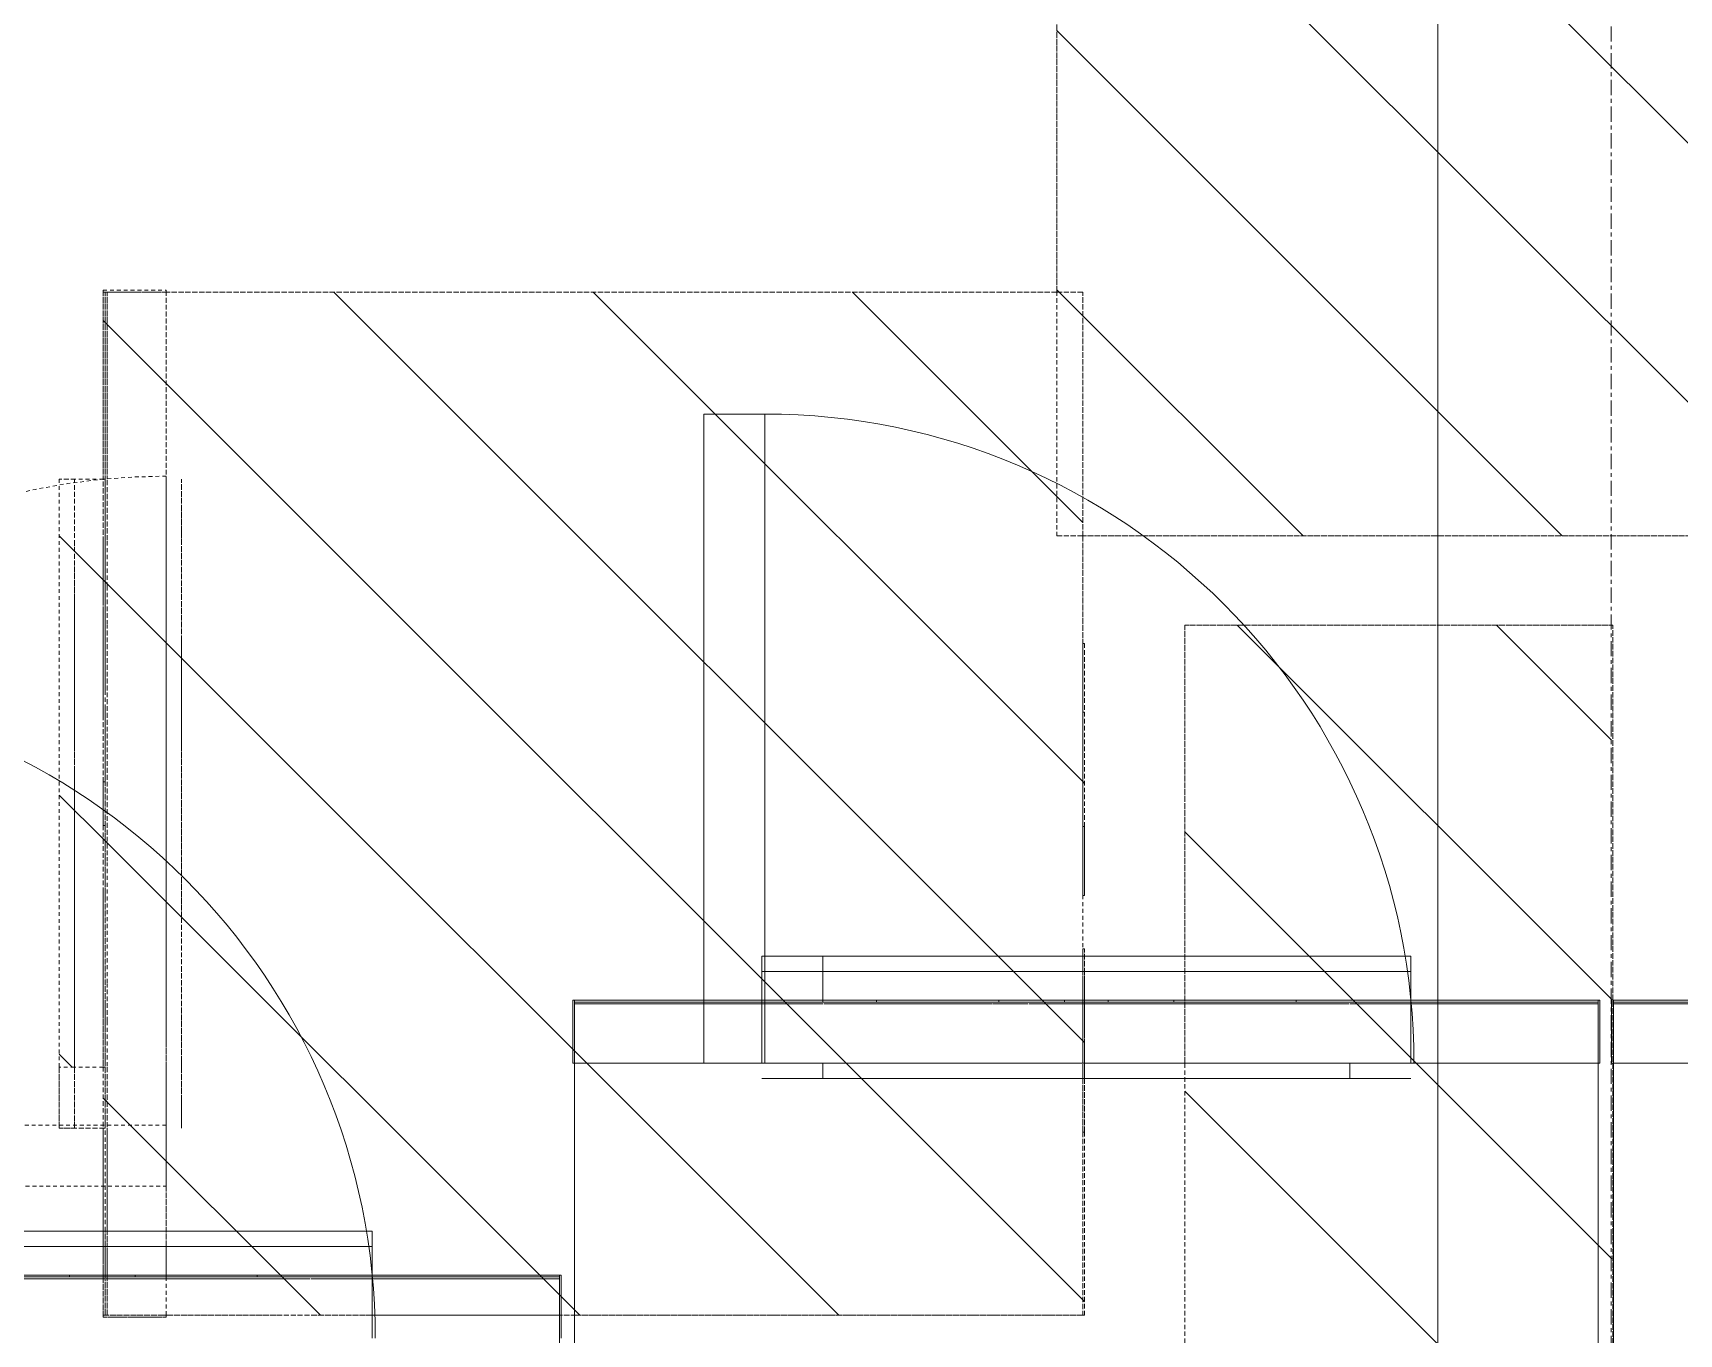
# Model space of a CAD drawing. Header units: inches. Extents: x 12491 to 15223, y 922 to 3433.
# Drawn here: x 13831.8 to 13885.7, y 2183 to 2225.6 of the extents above; entities that cross this region are included whole.
import ezdxf

# ---------------------------------------------------------------- set-up
doc = ezdxf.new("R2010")
doc.units = ezdxf.units.IN
doc.header["$MEASUREMENT"] = 0
doc.linetypes.add('Demolished', pattern=[0.1875, 0.125, -0.0625])
doc.linetypes.add('Grid Line 1_2_', pattern=[0.875, 0.5, -0.125, 0.125, -0.125])
for name, color, linetype, lineweight in [('A-WALL-4', 1, 'Demolished', 13), ('A-WALL-5', 10, 'Demolished', 9), ('A-WALL-6', 254, 'Demolished', 9), ('A-WALL-7', 21, 'Demolished', 9), ('G-ANNO-SYMB', 111, 'Continuous', 9), ('I-FURN-2', 254, 'Demolished', 9), ('I-FURN-3', 10, 'Demolished', 9), ('M-EQPM-1', 50, 'Continuous', 9), ('M-EQPM-2', 10, 'Demolished', 9), ('M-EQPM-3', 21, 'Demolished', 9), ('M-EQPM-4', 254, 'Demolished', 9), ('S-GRID-1', 1, 'Grid Line 1_2_', 9)]:
    doc.layers.add(name, color=color, linetype=linetype, lineweight=lineweight)
pattern_1 = [(225, (2204.716, -12733.265), (4.2426407, -4.2426407), [])]

# ---------------------------------------------------------------- blocks, each defined once
blk = doc.blocks.new('Table-Rectangular - 72_ x 30_-V13-DEMO _ NEW PLAN SUPERIMPOSED - 1ST FLOOR')
at = {"layer": 'I-FURN-3'}
h = blk.add_hatch(dxfattribs=at)
h.set_pattern_fill('FP_10', color=256, style=0, pattern_type=2)
h.set_pattern_definition([(135, (-12800.42, -2224.127), (-4.2426407, -4.2426407), [])])
h.paths.add_polyline_path([(36, -15), (36, 15), (-36, 15), (-36, -15), (1.315, -15)], flags=0)
at = {"layer": 'I-FURN-2'}
for p, q in [((-36, -7.021), (-36, 15)), ((-36, -7.021), (-36, -15)), ((-36, -15), (-35.155, -15)), ((36, -15), (-35.155, -15))]:
    blk.add_line(p, q, dxfattribs=at)
at = {"layer": 'I-FURN-3'}
for p, q in [((-36, 15), (-36, -7.021)), ((-36, -15), (-36, -7.021)), ((-35.155, -15), (-36, -15)), ((-35.155, -15), (36, -15))]:
    blk.add_line(p, q, dxfattribs=at)
blk = doc.blocks.new('_Commerical Front Washer - MFR35-V93-DEMO _ NEW PLAN SUPERIMPOSED - 1ST FLOOR')
at = {"layer": 'M-EQPM-2'}
h = blk.add_hatch(dxfattribs=at)
h.set_pattern_fill('FP_107', color=256, style=0, pattern_type=2)
h.set_pattern_definition(pattern_1)
h.paths.add_polyline_path([(21.11, 0), (21.11, 32), (-12.39, 32), (-12.39, 0), (17.308, 0)], flags=0)
h = blk.add_hatch(dxfattribs=at)
h.set_pattern_fill('FP_107', color=256, style=0, pattern_type=2)
h.set_pattern_definition(pattern_1)
h.paths.add_polyline_path([(5.11, 32.063), (-0.89, 32.063), (-0.89, 32), (5.11, 32)], flags=0)
h = blk.add_hatch(dxfattribs=at)
h.set_pattern_fill('FP_107', color=256, style=0, pattern_type=2)
h.set_pattern_definition(pattern_1)
h.paths.add_polyline_path([(7.36, 32.063), (1.36, 32.063), (1.36, 32), (7.36, 32)], flags=0)
h = blk.add_hatch(dxfattribs=at)
h.set_pattern_fill('FP_107', color=256, style=0, pattern_type=2)
h.set_pattern_definition(pattern_1)
h.paths.add_polyline_path([(15.11, 32.063), (9.11, 32.063), (9.11, 32), (15.11, 32)], flags=0)
h = blk.add_hatch(dxfattribs=at)
h.set_pattern_fill('FP_107', color=256, style=0, pattern_type=2)
h.set_pattern_definition(pattern_1)
h.paths.add_polyline_path([(21.11, 32.063), (15.11, 32.063), (15.11, 32), (21.11, 32)], flags=0)
h = blk.add_hatch(dxfattribs=at)
h.set_pattern_fill('FP_107', color=256, style=0, pattern_type=2)
h.set_pattern_definition(pattern_1)
h.paths.add_polyline_path([(21.174, 2), (-12.452, 2), (-12.452, -0.063), (21.174, -0.063), (21.174, 0)], flags=0)
h = blk.add_hatch(dxfattribs=at)
h.set_pattern_fill('FP_107', color=256, style=0, pattern_type=2)
h.set_pattern_definition(pattern_1)
h.paths.add_polyline_path([(21.11, 0), (21.11, 0.063), (-12.39, 0.063), (-12.39, -0.063), (21.11, -0.063)], flags=0)
h = blk.add_hatch(dxfattribs=at)
h.set_pattern_fill('FP_107', color=256, style=0, pattern_type=2)
h.set_pattern_definition(pattern_1)
h.paths.add_polyline_path([(12.985, -1.498), (12.956, 0), (-6.265, 0), (-6.231, -1.498), (12.956, -1.498)], flags=0)
h = blk.add_hatch(dxfattribs=at)
h.set_pattern_fill('FP_107', color=256, style=0, pattern_type=2)
h.set_pattern_definition(pattern_1)
h.paths.add_polyline_path([(5.075, 0), (3.646, 0), (3.646, -0.063), (5.075, -0.063)], flags=0)
for p, q in [((10.854, 32), (-12.39, 32)), ((-12.39, 32), (-12.39, 0)), ((-12.39, 31.155), (-12.39, 32)), ((-12.39, 32), (-4.411, 32)), ((-0.89, 32.063), (5.11, 32.063)), ((-0.89, 32), (-0.89, 32.063)), ((-0.89, 32), (5.11, 32)), ((-0.89, 32), (1.36, 32)), ((5.11, 32.063), (1.36, 32.063)), ((1.36, 32.063), (1.36, 32)), ((1.36, 32), (5.11, 32)), ((5.11, 32), (1.36, 32)), ((1.36, 32), (5.11, 32)), ((5.11, 32.063), (5.11, 32)), ((5.11, 32.063), (7.36, 32.063)), ((5.11, 32), (7.36, 32)), ((5.11, 32), (7.36, 32)), ((7.36, 32.063), (7.36, 32)), ((9.11, 32.063), (9.854, 32.063)), ((9.11, 32), (9.11, 32.063)), ((9.11, 32), (9.854, 32)), ((9.11, 32), (9.355, 32)), ((9.355, 32), (9.854, 32)), ((10.791, 32.063), (9.854, 32.063)), ((9.854, 32), (10.791, 32)), ((10.791, 32), (9.854, 32)), ((9.854, 32), (10.791, 32)), ((10.791, 32.063), (12.854, 32.063)), ((12.854, 32.063), (10.791, 32.063)), ((10.791, 32), (12.854, 32)), ((12.854, 32), (10.791, 32)), ((10.791, 32), (10.854, 32)), ((10.854, 32), (10.916, 32)), ((10.916, 32), (12.854, 32)), ((13.354, 32.063), (12.868, 32.063)), ((12.885, 32), (13.354, 32)), ((13.354, 32), (12.885, 32)), ((12.885, 32), (13.354, 32)), ((15.11, 32.063), (13.354, 32.063)), ((13.354, 32), (15.11, 32)), ((15.11, 32), (13.354, 32)), ((13.354, 32), (21.11, 32)), ((15.11, 32.063), (15.11, 32)), ((21.11, 32.063), (15.11, 32.063)), ((15.11, 32.063), (15.11, 32)), ((15.11, 32.063), (15.11, 32)), ((21.11, 32), (15.11, 32)), ((15.11, 32), (21.11, 32)), ((21.11, 32.063), (21.11, 32)), ((21.11, 32), (21.11, 15.369)), ((21.11, 0), (21.11, 15.369)), ((21.11, 14.932), (21.11, 14.869)), ((21.11, 14.869), (21.11, 8.744)), ((21.11, 8.744), (21.11, 6.744)), ((21.11, 6.691), (21.11, 5.635)), ((21.11, 5.597), (21.11, 2)), ((12.985, 2.5), (-4.265, 2.5)), ((-4.236, 2.5), (12.956, 2.5)), ((-12.452, 2), (-12.39, 2)), ((-12.452, -0.063), (-12.452, 2)), ((-1.95, 2), (-12.39, 2)), ((-12.39, 0.063), (-12.39, 2)), ((-6.265, 2), (-4.27, 2)), ((14.985, 2), (-6.265, 2)), ((-4.27, 2), (-6.265, 2)), ((-6.265, 2), (14.985, 2)), ((-4.048, 2), (-4.261, 2)), ((-4.261, 2), (-4.048, 2)), ((-4.261, 2), (12.981, 2)), ((-4.048, 2), (-4.261, 2)), ((-4.236, 2), (-0.952, 2)), ((7.644, 2), (-4.236, 2)), ((-2.383, 2), (-4.048, 2)), ((-4.048, 2), (-3.411, 2)), ((-3.411, 2), (-4.048, 2)), ((-3.411, 2), (-2.383, 2)), ((-2.383, 2), (-3.411, 2)), ((-1.017, 2), (-2.383, 2)), ((-2.383, 2), (-1.017, 2)), ((0.618, 2), (-2.383, 2)), ((3.043, 2), (-1.95, 2)), ((2.441, 2), (-1.017, 2)), ((-1.017, 2), (0.618, 2)), ((-0.952, 2), (1.077, 2)), ((0.618, 2), (4.36, 2)), ((12.131, 2), (0.618, 2)), ((1.077, 2), (11.47, 2)), ((4.36, 2), (2.441, 2)), ((5.678, 2), (3.043, 2)), ((6.28, 2), (4.36, 2)), ((4.36, 2), (6.28, 2)), ((10.671, 2), (5.678, 2)), ((8.103, 2), (6.28, 2)), ((6.28, 2), (8.103, 2)), ((9.673, 2), (7.644, 2)), ((9.738, 2), (8.103, 2)), ((8.103, 2), (9.738, 2)), ((11.47, 2), (9.673, 2)), ((11.104, 2), (9.738, 2)), ((9.738, 2), (12.981, 2)), ((18.854, 2), (10.671, 2)), ((12.981, 2), (11.104, 2)), ((11.47, 2), (12.956, 2)), ((12.956, 2), (11.47, 2)), ((12.981, 2), (12.131, 2)), ((12.99, 2), (14.753, 2)), ((14.067, 2), (12.99, 2)), ((14.985, 2), (14.067, 2)), ((14.753, 2), (14.985, 2)), ((14.886, 2), (14.886, -19.25)), ((16.886, 2), (14.886, 2)), ((16.886, -19.25), (16.886, 2)), ((19.791, 2), (18.854, 2)), ((21.11, 2), (19.791, 2)), ((19.854, 2), (21.11, 2)), ((21.174, 2), (21.11, 2)), ((21.11, 2), (21.11, 1.905)), ((21.11, 1.861), (21.11, 1.41)), ((21.174, -0.063), (21.174, 2)), ((21.11, 1.402), (21.11, 0.063)), ((-6.265, 0.063), (-12.39, 0.063)), ((-12.39, 0.063), (-6.265, 0.063)), ((-12.39, 0.063), (-12.39, 0)), ((-12.39, 0.063), (-12.39, 0)), ((-12.39, 0), (-12.39, 0.063)), ((-12.39, 0), (-12.39, -0.063)), ((-12.39, 0), (21.11, 0)), ((-6.265, 0), (-12.39, 0)), ((-6.231, 0), (-6.265, 0)), ((-6.265, 0), (-6.16, 0)), ((-6.265, 0), (-6.265, -0.063)), ((-4.265, 0.063), (-6.231, 0.063)), ((-6.231, 0.063), (-4.265, 0.063)), ((-4.265, 0), (-6.187, 0)), ((-4.265, 0), (-6.187, 0)), ((-6.16, 0), (-2.255, 0)), ((-2.749, 0.063), (-4.236, 0.063)), ((-4.236, 0.063), (-2.749, 0.063)), ((-4.152, 0), (-4.236, 0)), ((-2.749, 0), (-4.236, 0)), ((-2.255, 0), (-4.152, 0)), ((-1.523, 0.063), (-2.747, 0.063)), ((-2.747, 0.063), (-1.523, 0.063)), ((-2.255, 0), (-2.726, 0)), ((-2.504, 0), (-2.255, 0)), ((-2.255, 0), (-2.504, 0)), ((1.245, 0), (-2.255, 0)), ((-2.255, 0), (1.245, 0)), ((-2.255, 0), (1.245, 0)), ((0.666, 0), (-2.255, 0)), ((1.245, 0), (-2.255, 0)), ((6.24, 0.063), (-1.501, 0.063)), ((-1.501, 0.063), (6.24, 0.063)), ((1.245, 0), (0.666, 0)), ((3.646, 0), (1.245, 0)), ((1.245, 0), (3.646, 0)), ((1.245, 0), (1.494, 0)), ((1.494, 0), (1.245, 0)), ((1.801, 0), (1.245, 0)), ((3.646, 0), (1.833, 0)), ((5.075, 0), (3.646, 0)), ((3.646, 0), (5.075, 0)), ((3.646, 0), (5.075, 0)), ((5.075, 0), (3.646, 0)), ((3.646, -0.063), (3.646, 0)), ((5.075, 0), (3.646, 0)), ((7.474, 0), (5.075, 0)), ((5.075, 0), (7.474, 0)), ((5.075, 0), (5.075, -0.063)), ((7.474, 0), (5.075, 0)), ((10.222, 0.063), (6.28, 0.063)), ((6.28, 0.063), (10.222, 0.063)), ((7.474, 0), (7.223, 0)), ((7.223, 0), (7.474, 0)), ((10.974, 0), (7.474, 0)), ((7.474, 0), (10.974, 0)), ((10.974, 0), (7.474, 0)), ((7.474, 0), (10.974, 0)), ((10.974, 0), (7.495, 0)), ((11.468, 0.063), (10.247, 0.063)), ((10.247, 0.063), (11.468, 0.063)), ((12.873, 0), (10.974, 0)), ((10.974, 0), (12.956, 0)), ((10.974, 0), (11.225, 0)), ((11.225, 0), (10.974, 0)), ((11.446, 0), (10.974, 0)), ((12.956, 0.063), (11.47, 0.063)), ((11.47, 0.063), (12.956, 0.063)), ((12.956, 0), (11.47, 0)), ((12.956, 0), (12.873, 0)), ((14.954, 0.063), (12.985, 0.063)), ((12.985, 0.063), (14.954, 0.063)), ((14.985, 0), (12.985, 0)), ((12.985, 0), (14.753, 0)), ((12.985, 0), (12.985, -0.063)), ((12.985, 0), (12.985, -0.063)), ((12.985, 0), (12.985, -0.063)), ((12.985, 0), (12.985, -0.063)), ((14.954, 0), (12.985, 0)), ((14.753, 0), (14.985, 0)), ((18.355, 0.063), (14.985, 0.063)), ((14.985, 0.063), (18.355, 0.063)), ((14.985, 0), (14.985, -0.063)), ((18.355, 0), (14.985, 0)), ((18.854, 0.063), (18.355, 0.063)), ((18.355, 0.063), (18.854, 0.063)), ((18.854, 0), (18.355, 0)), ((19.791, 0), (18.854, 0)), ((19.791, 0.063), (18.893, 0.063)), ((18.893, 0.063), (19.791, 0.063)), ((19.916, 0.063), (19.791, 0.063)), ((19.791, 0.063), (21.11, 0.063)), ((19.916, 0), (19.791, 0)), ((21.11, 0.063), (19.916, 0.063)), ((21.11, 0), (19.916, 0)), ((21.11, -0.063), (21.11, 0)), ((19.854, -0.063), (-12.452, -0.063)), ((-12.39, -0.063), (-6.265, -0.063)), ((-6.265, -0.063), (-6.265, -1.498)), ((-6.265, -0.063), (-6.265, -1)), ((-4.265, -0.063), (-6.192, -0.063)), ((-6.192, -0.063), (-4.265, -0.063)), ((-2.255, -0.063), (-4.236, -0.063)), ((-4.236, -0.063), (-2.255, -0.063)), ((1.245, -0.063), (-2.255, -0.063)), ((-2.255, -0.063), (1.245, -0.063)), ((-2.255, -0.063), (0.666, -0.063)), ((-2.255, -0.063), (-1.95, -0.063)), ((-1.95, -0.063), (1.245, -0.063)), ((0.666, -0.063), (1.245, -0.063)), ((3.646, -0.063), (1.245, -0.063)), ((1.245, -0.063), (3.646, -0.063)), ((1.245, -0.063), (1.494, -0.063)), ((1.245, -0.063), (3.646, -0.063)), ((5.075, -0.063), (3.646, -0.063)), ((3.646, -0.063), (5.075, -0.063)), ((3.646, -0.063), (5.075, -0.063)), ((3.646, -0.063), (5.075, -0.063)), ((7.474, -0.063), (5.075, -0.063)), ((5.075, -0.063), (7.474, -0.063)), ((5.075, -0.063), (7.474, -0.063)), ((10.974, -0.063), (7.474, -0.063)), ((7.474, -0.063), (10.974, -0.063)), ((7.474, -0.063), (10.974, -0.063)), ((7.474, -0.063), (10.671, -0.063)), ((10.671, -0.063), (10.974, -0.063)), ((12.956, -0.063), (10.974, -0.063)), ((10.974, -0.063), (12.956, -0.063)), ((14.913, -0.063), (12.985, -0.063)), ((12.985, -0.063), (14.913, -0.063)), ((12.985, -0.063), (12.985, -1)), ((12.985, -0.063), (12.985, -1)), ((12.985, -0.063), (12.985, -1)), ((14.985, -0.063), (18.355, -0.063)), ((14.985, -1.498), (14.985, -0.063)), ((14.985, -0.063), (14.985, -1)), ((18.854, -0.063), (18.355, -0.063)), ((18.355, -0.063), (18.854, -0.063)), ((19.791, -0.063), (18.854, -0.063)), ((18.854, -0.063), (19.791, -0.063)), ((18.854, -0.063), (19.791, -0.063)), ((21.11, -0.063), (19.791, -0.063)), ((19.791, -0.063), (19.916, -0.063)), ((19.791, -0.063), (19.854, -0.063)), ((19.854, -0.063), (21.174, -0.063)), ((19.916, -0.063), (21.11, -0.063)), ((21.11, 0), (21.11, -0.063)), ((-6.265, -1), (-4.27, -1)), ((14.753, -1), (-6.217, -1)), ((12.981, -1), (-4.261, -1)), ((-4.261, -1), (-4.206, -1)), ((-4.236, -1), (3.25, -1)), ((3.25, -1), (12.956, -1)), ((12.926, -1), (12.981, -1)), ((12.985, -1), (12.985, -1.498)), ((12.985, -1), (12.985, -1.498)), ((12.985, -1), (12.985, -1.498)), ((12.99, -1), (14.985, -1)), ((12.985, -1.498), (-6.265, -1.498)), ((14.985, -1.498), (12.985, -1.498))]:
    blk.add_line(p, q, dxfattribs=at)
blk.add_arc((14.886, 2), 21.25, 180, 270, dxfattribs=at)
at = {"layer": 'M-EQPM-3'}
for p, q in [((9.854, 32.063), (10.791, 32.063)), ((21.11, 32), (10.854, 32)), ((13.354, 32.063), (15.11, 32.063)), ((15.11, 32.063), (15.11, 32)), ((15.11, 32.063), (21.11, 32.063)), ((21.11, 32), (21.11, 32.063)), ((21.11, 15.369), (21.11, 32)), ((21.11, 2), (21.174, 2)), ((21.174, 2), (21.174, -0.063)), ((21.174, -0.063), (19.854, -0.063))]:
    blk.add_line(p, q, dxfattribs=at)
at = {"layer": 'M-EQPM-4'}
for p, q in [((-4.411, 32), (-0.89, 32)), ((5.11, 32.063), (-0.89, 32.063)), ((-0.89, 32.063), (-0.89, 32)), ((5.11, 32), (-0.89, 32)), ((1.36, 32.063), (5.11, 32.063)), ((1.36, 32), (1.36, 32.063)), ((5.11, 32.063), (5.11, 32)), ((7.36, 32.063), (5.11, 32.063)), ((7.36, 32), (5.11, 32)), ((7.36, 32.063), (7.36, 32)), ((7.36, 32), (9.11, 32)), ((9.854, 32.063), (9.11, 32.063)), ((9.11, 32.063), (9.11, 32)), ((9.854, 32), (9.11, 32)), ((12.868, 32.063), (13.354, 32.063)), ((-12.39, 2), (-12.39, 31.155)), ((21.11, 15.369), (21.11, 14.932)), ((3.25, 2.5), (-6.265, 2.5)), ((-6.265, 2.5), (-5.346, 2.5)), ((-5.346, 2.5), (-4.27, 2.5)), ((-4.265, 2.5), (-1.017, 2.5)), ((-1.017, 2.5), (2.441, 2.5)), ((2.441, 2.5), (4.36, 2.5)), ((14.985, 2.5), (3.25, 2.5)), ((4.36, 2.5), (8.103, 2.5)), ((8.103, 2.5), (9.738, 2.5)), ((9.738, 2.5), (11.104, 2.5)), ((11.104, 2.5), (12.769, 2.5)), ((12.769, 2.5), (12.985, 2.5)), ((12.99, 2.5), (14.067, 2.5)), ((14.067, 2.5), (14.753, 2.5)), ((14.753, 2.5), (14.985, 2.5)), ((-12.39, 2), (-12.452, 2)), ((-12.452, -0.063), (-12.452, 2)), ((-12.39, 2), (19.854, 2)), ((-12.39, 0), (-12.39, -0.063)), ((-6.265, 0), (-6.265, -0.063)), ((3.646, 0), (3.646, -0.063)), ((5.075, 0), (5.075, -0.063)), ((14.985, -0.063), (14.985, 0)), ((-12.452, -0.063), (-2.255, -0.063)), ((-6.265, -0.063), (-12.39, -0.063)), ((-2.504, -0.063), (-2.255, -0.063)), ((-2.255, -0.063), (-2.504, -0.063)), ((1.245, -0.063), (-2.255, -0.063)), ((1.369, -0.063), (1.245, -0.063)), ((1.494, -0.063), (1.369, -0.063)), ((5.075, -0.063), (3.646, -0.063)), ((7.257, -0.063), (7.223, -0.063)), ((7.223, -0.063), (7.297, -0.063)), ((7.297, -0.063), (7.257, -0.063)), ((7.349, -0.063), (7.297, -0.063)), ((7.297, -0.063), (7.474, -0.063)), ((7.474, -0.063), (7.349, -0.063)), ((10.974, -0.063), (7.474, -0.063)), ((10.974, -0.063), (11.191, -0.063)), ((11.039, -0.063), (10.974, -0.063)), ((10.974, -0.063), (18.854, -0.063)), ((11.099, -0.063), (11.039, -0.063)), ((11.216, -0.063), (11.099, -0.063)), ((11.191, -0.063), (11.216, -0.063)), ((11.216, -0.063), (11.225, -0.063)), ((11.225, -0.063), (11.216, -0.063)), ((12.985, -0.063), (12.985, -1)), ((18.355, -0.063), (14.985, -0.063)), ((-6.265, -1), (-6.265, -1.498)), ((-6.217, -1), (-6.265, -1)), ((-4.206, -1), (-4.048, -1)), ((-4.048, -1), (-3.411, -1)), ((-3.411, -1), (-2.383, -1)), ((-2.383, -1), (-1.017, -1)), ((-1.017, -1), (0.618, -1)), ((0.618, -1), (2.441, -1)), ((2.441, -1), (4.36, -1)), ((4.36, -1), (6.28, -1)), ((6.28, -1), (8.103, -1)), ((8.103, -1), (12.769, -1)), ((12.769, -1), (12.926, -1)), ((12.985, -1), (12.985, -1.498)), ((14.985, -1), (14.753, -1)), ((14.985, -1), (14.985, -1.498)), ((-6.265, -1.498), (12.985, -1.498)), ((12.985, -1.498), (14.985, -1.498))]:
    blk.add_line(p, q, dxfattribs=at)
blk = doc.blocks.new('_Commerical Front Washer - MFR35-V187-DEMO _ NEW PLAN SUPERIMPOSED - 1ST FLOOR')
at = {"layer": 'M-EQPM-1'}
for p, q in [((-12.39, 32), (-12.39, 0)), ((-12.452, 1.257), (-12.452, 2)), ((-12.452, 1.257), (-12.452, 2)), ((-12.39, 1.257), (-12.39, 2)), ((-6.265, 2), (-6.265, 1.257)), ((-12.452, -0.063), (-12.452, 1.257)), ((-12.452, -0.063), (-12.452, 1.257)), ((-12.39, 0.063), (-12.39, 1.257)), ((-6.265, 1.257), (-6.265, 0)), ((-6.265, 0.063), (-12.39, 0.063)), ((-12.39, 0.063), (-6.265, 0.063)), ((-12.39, 0.063), (-12.39, 0)), ((-12.39, 0.063), (-12.39, 0)), ((-12.39, 0), (-12.39, 0.063)), ((-12.39, 0), (21.11, 0)), ((-6.265, 0), (-12.39, 0)), ((-4.265, 0.063), (-6.265, 0.063)), ((-6.265, 0.063), (-4.265, 0.063)), ((-4.265, 0), (-6.265, 0)), ((-6.265, 0), (-6.16, 0)), ((-6.265, 0), (-6.265, -0.063)), ((-6.265, 0), (-6.265, -0.063)), ((-4.265, 0), (-6.265, 0)), ((-6.16, 0), (-2.255, 0)), ((-2.749, 0.063), (-4.236, 0.063)), ((-4.236, 0.063), (-2.749, 0.063)), ((-4.152, 0), (-4.236, 0)), ((-2.749, 0), (-4.236, 0)), ((-2.255, 0), (-4.152, 0)), ((0.479, 0.063), (-2.747, 0.063)), ((-2.747, 0.063), (0.479, 0.063)), ((-2.255, 0), (-2.726, 0)), ((-2.504, 0), (-2.496, 0)), ((-2.496, 0), (-2.504, 0)), ((-2.496, 0), (-2.471, 0)), ((-2.471, 0), (-2.496, 0)), ((-2.471, 0), (-2.379, 0)), ((-2.431, 0), (-2.471, 0)), ((-2.379, 0), (-2.431, 0)), ((-2.379, 0), (-2.319, 0)), ((-2.319, 0), (-2.379, 0)), ((-2.319, 0), (-2.255, 0)), ((-2.255, 0), (-2.319, 0)), ((-0.293, 0), (-2.255, 0)), ((-2.255, 0), (-0.293, 0)), ((-2.255, 0), (0.479, 0)), ((0.479, 0), (-2.255, 0)), ((-0.293, 0), (-2.255, 0)), ((0.479, 0), (-0.276, 0)), ((-0.276, 0), (0.479, 0)), ((0.479, 0), (-0.276, 0)), ((2.417, 0.063), (0.479, 0.063)), ((0.479, 0.063), (2.441, 0.063)), ((1.245, 0), (0.479, 0)), ((0.479, 0), (1.245, 0)), ((0.479, 0), (1.245, 0)), ((0.666, 0), (0.479, 0)), ((1.245, 0), (0.479, 0)), ((1.245, 0), (0.666, 0)), ((2.479, 0), (1.245, 0)), ((1.245, 0), (2.479, 0)), ((1.245, 0), (1.494, 0)), ((1.369, 0), (1.245, 0)), ((1.801, 0), (1.245, 0)), ((1.461, 0), (1.369, 0)), ((1.486, 0), (1.461, 0)), ((1.494, 0), (1.486, 0)), ((2.417, 0), (1.833, 0)), ((2.542, 0.063), (2.479, 0.063)), ((2.479, 0.063), (2.542, 0.063)), ((2.542, 0), (2.479, 0)), ((2.479, 0), (2.542, 0)), ((2.542, 0), (2.479, 0)), ((6.24, 0.063), (2.542, 0.063)), ((2.542, 0.063), (6.24, 0.063)), ((3.646, 0), (2.542, 0)), ((2.542, 0), (3.646, 0)), ((3.646, 0), (2.542, 0)), ((5.075, 0), (3.646, 0)), ((3.646, 0), (5.075, 0)), ((3.646, 0), (5.075, 0)), ((5.075, 0), (3.646, 0)), ((3.646, -0.063), (3.646, 0)), ((3.646, 0), (3.646, -0.063)), ((5.075, 0), (3.646, 0)), ((2.479, -0.063), (-12.452, -0.063)), ((-12.452, -0.063), (-2.255, -0.063)), ((-12.39, 0), (-12.39, -0.063)), ((-12.39, 0), (-12.39, -0.063)), ((-6.265, -0.063), (-12.39, -0.063)), ((-12.39, -0.063), (-6.265, -0.063)), ((-6.265, 0), (-6.265, -0.063)), ((-6.265, -0.063), (-6.265, -1.498)), ((-6.265, -0.063), (-6.265, -1)), ((-4.265, -0.063), (-6.265, -0.063)), ((-6.265, -0.063), (-4.265, -0.063)), ((-6.265, -0.063), (-6.265, -1)), ((-3.61, -0.063), (-4.236, -0.063)), ((-4.236, -0.063), (-3.61, -0.063)), ((-2.255, -0.063), (-3.577, -0.063)), ((-3.577, -0.063), (-2.255, -0.063)), ((-2.504, 0), (-2.504, -0.063)), ((-2.504, -0.063), (-2.255, -0.063)), ((-2.255, -0.063), (-2.504, -0.063)), ((-0.318, -0.063), (-2.255, -0.063)), ((-2.255, -0.063), (-0.318, -0.063)), ((-2.255, -0.063), (0.479, -0.063)), ((0.479, -0.063), (-2.255, -0.063)), ((-2.255, -0.063), (-1.95, -0.063)), ((-1.95, -0.063), (-0.318, -0.063)), ((0.479, -0.063), (-0.293, -0.063)), ((-0.293, -0.063), (0.479, -0.063)), ((-0.293, -0.063), (0.479, -0.063)), ((1.245, -0.063), (0.479, -0.063)), ((0.479, -0.063), (1.245, -0.063)), ((0.479, -0.063), (0.666, -0.063)), ((1.245, -0.063), (0.479, -0.063)), ((0.479, -0.063), (1.245, -0.063)), ((0.666, -0.063), (1.245, -0.063)), ((2.441, -0.063), (1.245, -0.063)), ((1.245, -0.063), (2.417, -0.063)), ((1.245, -0.063), (1.309, -0.063)), ((1.494, -0.063), (1.245, -0.063)), ((1.245, -0.063), (2.479, -0.063)), ((1.309, -0.063), (1.421, -0.063)), ((1.421, -0.063), (1.494, -0.063)), ((1.494, -0.063), (1.494, 0)), ((2.542, -0.063), (2.479, -0.063)), ((2.479, -0.063), (2.542, -0.063)), ((21.174, -0.063), (2.479, -0.063)), ((2.479, -0.063), (2.542, -0.063)), ((3.646, -0.063), (2.542, -0.063)), ((2.542, -0.063), (3.646, -0.063)), ((2.542, -0.063), (3.646, -0.063)), ((5.075, -0.063), (3.646, -0.063)), ((3.646, -0.063), (5.075, -0.063)), ((3.646, -0.063), (5.075, -0.063)), ((5.075, -0.063), (3.646, -0.063)), ((3.646, -0.063), (5.075, -0.063)), ((-6.265, -1), (-6.265, -1.498)), ((-6.217, -1), (-6.265, -1)), ((-6.265, -1), (-6.033, -1)), ((0.46, -1), (-6.217, -1)), ((-6.033, -1), (-4.27, -1)), ((-1.017, -1), (-4.261, -1)), ((-4.261, -1), (-4.206, -1)), ((-4.236, -1), (-2.749, -1)), ((-4.206, -1), (0.471, -1)), ((-2.749, -1), (0.46, -1)), ((0.471, -1), (-1.017, -1)), ((2.469, -1), (0.46, -1)), ((0.46, -1), (2.43, -1)), ((2.441, -1), (0.471, -1)), ((0.471, -1), (2.441, -1)), ((2.532, -1), (2.469, -1)), ((2.469, -1), (2.532, -1)), ((2.54, -1), (2.479, -1)), ((2.479, -1), (2.54, -1)), ((14.753, -1), (2.532, -1)), ((2.532, -1), (6.288, -1)), ((12.981, -1), (2.54, -1)), ((2.54, -1), (12.897, -1)), ((0.479, -1.498), (-6.265, -1.498)), ((-6.265, -1.498), (0.479, -1.498)), ((2.479, -1.498), (0.479, -1.498)), ((0.479, -1.498), (2.479, -1.498)), ((2.542, -1.498), (2.479, -1.498)), ((2.479, -1.498), (2.542, -1.498)), ((12.985, -1.498), (2.542, -1.498)), ((2.542, -1.498), (12.985, -1.498))]:
    blk.add_line(p, q, dxfattribs=at)
blk.add_arc((14.886, 2), 21.25, 180, 270, dxfattribs=at)
blk = doc.blocks.new('_Commerical Front Washer - MFR50-879401-DEMO _ NEW PLAN SUPERIMPOSED - 1ST FLOOR')
at = {"layer": 'M-EQPM-1'}
for p, q in [((-12.39, 41), (-12.39, 0)), ((-12.39, 2), (-12.39, 41)), ((21.11, 0), (21.11, 41)), ((21.11, 11.484), (21.11, 10.257)), ((21.11, 10.257), (21.11, 2)), ((-3.159, 2.5), (-6.265, 2.5)), ((-6.265, 2.5), (-4.27, 2.5)), ((-4.265, 2.5), (-4.265, 2)), ((-4.048, 2.5), (-4.265, 2.5)), ((-4.265, 2.5), (0.127, 2.5)), ((-4.236, 2.5), (1.077, 2.5)), ((-3.411, 2.5), (-4.048, 2.5)), ((1.118, 2.5), (-3.411, 2.5)), ((3.25, 2.5), (-3.159, 2.5)), ((0.127, 2.5), (4.48, 2.5)), ((1.077, 2.5), (1.132, 2.5)), ((4.417, 2.5), (1.118, 2.5)), ((1.132, 2.5), (4.417, 2.5)), ((4.48, 2.5), (3.25, 2.5)), ((9.738, 2.5), (4.417, 2.5)), ((4.417, 2.5), (12.956, 2.5)), ((4.48, 2.5), (12.985, 2.5)), ((14.985, 2.5), (4.48, 2.5)), ((12.769, 2.5), (9.738, 2.5)), ((12.985, 2.5), (12.769, 2.5)), ((12.985, 2), (12.985, 2.5)), ((12.99, 2.5), (14.985, 2.5)), ((-12.39, 2), (-12.452, 2)), ((-12.452, 2), (-12.39, 2)), ((-12.452, -0.063), (-12.452, 2)), ((-12.452, -0.063), (-12.452, 2)), ((-0.896, 2), (-12.39, 2)), ((-12.39, 2), (4.479, 2)), ((-12.39, 0.062), (-12.39, 2)), ((-6.265, 2), (-6.265, 0)), ((-6.265, 2), (-4.27, 2)), ((-5.346, 2), (-6.265, 2)), ((-6.033, 2), (-6.265, 2)), ((-6.265, 2), (-4.236, 2)), ((-5.346, 2), (-6.033, 2)), ((-3.159, 2), (-5.346, 2)), ((-4.27, 2), (-5.346, 2)), ((-4.048, 2), (-4.261, 2)), ((-4.261, 2), (-3.411, 2)), ((-4.261, 2), (-2.383, 2)), ((-4.048, 2), (-4.261, 2)), ((-4.236, 2), (1.132, 2)), ((-0.952, 2), (-4.236, 2)), ((-4.236, 2), (-3.159, 2)), ((-2.383, 2), (-4.048, 2)), ((-3.411, 2), (-4.048, 2)), ((-3.411, 2), (1.118, 2)), ((-2.383, 2), (-3.411, 2)), ((4.48, 2), (-3.159, 2)), ((-3.159, 2), (4.48, 2)), ((-1.017, 2), (-2.383, 2)), ((-2.383, 2), (0.127, 2)), ((0.618, 2), (-2.383, 2)), ((0.127, 2), (-1.017, 2)), ((1.077, 2), (-0.952, 2)), ((4.479, 2), (-0.896, 2)), ((4.48, 2), (0.127, 2)), ((0.127, 2), (4.48, 2)), ((1.118, 2), (0.618, 2)), ((1.132, 2), (1.077, 2)), ((1.118, 2), (4.417, 2)), ((2.441, 2), (1.118, 2)), ((1.132, 2), (4.417, 2)), ((4.417, 2), (1.132, 2)), ((4.36, 2), (2.441, 2)), ((4.417, 2), (4.36, 2)), ((4.417, 2), (9.738, 2)), ((4.417, 2), (12.956, 2)), ((6.28, 2), (4.417, 2)), ((9.673, 2), (4.417, 2)), ((9.617, 2), (4.479, 2)), ((4.479, 2), (21.11, 2)), ((12.981, 2), (4.48, 2)), ((14.985, 2), (4.48, 2)), ((4.48, 2), (6.28, 2)), ((4.48, 2), (9.673, 2)), ((6.28, 2), (12.769, 2)), ((8.103, 2), (6.28, 2)), ((9.738, 2), (8.103, 2)), ((21.11, 2), (9.617, 2)), ((12.956, 2), (9.673, 2)), ((9.673, 2), (11.47, 2)), ((9.738, 2), (12.981, 2)), ((11.104, 2), (9.738, 2)), ((12.131, 2), (11.104, 2)), ((11.47, 2), (12.956, 2)), ((12.769, 2), (12.131, 2)), ((12.769, 2), (12.981, 2)), ((12.981, 2), (12.769, 2)), ((12.956, 2), (14.753, 2)), ((12.99, 2), (14.985, 2)), ((14.985, 2), (12.99, 2)), ((14.753, 2), (14.985, 2)), ((14.886, 2), (14.886, -19.25)), ((16.886, 2), (14.886, 2)), ((14.985, 0), (14.985, 2)), ((16.886, -19.25), (16.886, 2)), ((21.174, 2), (21.11, 2)), ((21.11, 2), (21.174, 2)), ((21.11, 2), (21.11, 0.062)), ((21.174, 2), (21.174, -0.063)), ((21.174, -0.063), (21.174, 2)), ((-6.265, 0.062), (-12.39, 0.062)), ((-12.39, 0.062), (-6.265, 0.062)), ((-12.39, 0.062), (-12.39, 0)), ((-12.39, 0.062), (-12.39, 0)), ((-12.39, 0), (-12.39, 0.062)), ((-12.39, 0), (21.11, 0)), ((-6.265, 0), (-12.39, 0)), ((-4.265, 0.062), (-6.265, 0.062)), ((-6.265, 0.062), (-4.265, 0.062)), ((-4.265, 0), (-6.265, 0)), ((-6.265, 0), (-6.16, 0)), ((-6.265, 0), (-6.265, -0.063)), ((-6.265, 0), (-6.265, -0.063)), ((-4.265, 0), (-6.265, 0)), ((-6.16, 0), (-2.255, 0)), ((-2.749, 0.062), (-4.236, 0.062)), ((-4.236, 0.062), (-2.749, 0.062)), ((-4.152, 0), (-4.236, 0)), ((-2.749, 0), (-4.236, 0)), ((-2.255, 0), (-4.152, 0)), ((1.134, 0.062), (-2.747, 0.062)), ((-2.747, 0.062), (1.134, 0.062)), ((-2.255, 0), (-2.726, 0)), ((-2.504, 0), (-2.255, 0)), ((-2.255, 0), (-2.504, 0)), ((1.134, 0), (-2.255, 0)), ((-2.255, 0), (1.134, 0)), ((-2.255, 0), (1.245, 0)), ((1.245, 0), (-2.255, 0)), ((1.134, 0), (-2.255, 0)), ((4.417, 0.062), (1.134, 0.062)), ((1.134, 0.062), (4.417, 0.062)), ((1.245, 0), (1.134, 0)), ((1.134, 0), (1.245, 0)), ((1.245, 0), (1.134, 0)), ((3.646, 0), (1.245, 0)), ((1.245, 0), (3.646, 0)), ((1.245, 0), (1.494, 0)), ((1.494, 0), (1.245, 0)), ((1.801, 0), (1.245, 0)), ((3.646, 0), (1.833, 0)), ((4.417, 0), (3.646, 0)), ((3.646, 0), (4.417, 0)), ((3.646, 0), (4.479, 0)), ((4.479, 0), (3.646, 0)), ((3.646, -0.063), (3.646, 0)), ((3.646, 0), (3.646, -0.063)), ((4.417, 0), (3.646, 0)), ((6.24, 0.062), (4.417, 0.062)), ((4.417, 0.062), (6.24, 0.062)), ((5.075, 0), (4.417, 0)), ((4.417, 0), (5.075, 0)), ((5.075, 0), (4.417, 0)), ((4.479, 0), (5.075, 0)), ((5.075, 0), (4.479, 0)), ((7.474, 0), (5.075, 0)), ((5.075, 0), (7.474, 0)), ((5.075, 0), (5.075, -0.063)), ((5.075, 0), (5.075, -0.063)), ((7.474, 0), (5.075, 0)), ((7.428, 0.062), (6.28, 0.062)), ((6.28, 0.062), (7.428, 0.062)), ((7.232, 0), (7.223, 0)), ((7.223, 0), (7.297, 0)), ((7.409, 0), (7.232, 0)), ((7.297, 0), (7.349, 0)), ((7.349, 0), (7.474, 0)), ((7.474, 0), (7.409, 0)), ((11.468, 0.062), (7.457, 0.062)), ((7.457, 0.062), (11.468, 0.062)), ((10.974, 0), (7.474, 0)), ((7.474, 0), (10.974, 0)), ((10.974, 0), (7.474, 0)), ((7.474, 0), (10.974, 0)), ((10.974, 0), (7.495, 0)), ((12.873, 0), (10.974, 0)), ((10.974, 0), (12.956, 0)), ((10.974, 0), (11.225, 0)), ((11.039, 0), (10.974, 0)), ((11.446, 0), (10.974, 0)), ((11.225, 0), (11.039, 0)), ((12.956, 0.062), (11.47, 0.062)), ((11.47, 0.062), (12.956, 0.062)), ((12.956, 0), (11.47, 0)), ((12.956, 0), (12.873, 0)), ((14.985, 0.062), (12.985, 0.062)), ((12.985, 0.062), (14.985, 0.062)), ((14.985, 0), (12.985, 0)), ((12.985, 0), (14.753, 0)), ((12.985, 0), (12.985, -0.063)), ((12.985, 0), (12.985, -0.063)), ((12.985, 0), (12.985, -0.063)), ((12.985, 0), (12.985, -0.063)), ((14.985, 0), (12.985, 0)), ((14.753, 0), (14.985, 0)), ((21.11, 0.062), (14.985, 0.062)), ((14.985, 0.062), (21.11, 0.062)), ((14.985, -0.063), (14.985, 0)), ((14.985, 0), (14.985, -0.063)), ((21.11, 0), (14.985, 0)), ((21.11, 0), (21.11, 0.062)), ((21.11, 0.062), (21.11, 0)), ((21.11, 0.062), (21.11, 0)), ((21.11, -0.063), (21.11, 0)), ((21.11, 0), (21.11, -0.063)), ((4.479, -0.063), (-12.452, -0.063)), ((-12.452, -0.063), (-2.255, -0.063)), ((-12.39, 0), (-12.39, -0.063)), ((-12.39, 0), (-12.39, -0.063)), ((-6.265, -0.063), (-12.39, -0.063)), ((-12.39, -0.063), (-6.265, -0.063)), ((-6.265, 0), (-6.265, -0.063)), ((-6.265, -0.063), (-6.265, -1.498)), ((-6.265, -0.063), (-6.265, -1)), ((-4.265, -0.063), (-6.265, -0.063)), ((-6.265, -0.063), (-4.265, -0.063)), ((-6.265, -0.063), (-6.265, -1)), ((-2.255, -0.063), (-4.236, -0.063)), ((-4.236, -0.063), (-2.255, -0.063)), ((-2.504, 0), (-2.504, -0.063)), ((-2.504, -0.063), (-2.255, -0.063)), ((-2.496, -0.063), (-2.504, -0.063)), ((-2.255, -0.063), (-2.496, -0.063)), ((1.134, -0.063), (-2.255, -0.063)), ((-2.255, -0.063), (1.134, -0.063)), ((-2.255, -0.063), (1.245, -0.063)), ((1.245, -0.063), (-2.255, -0.063)), ((-2.255, -0.063), (-0.896, -0.063)), ((-0.896, -0.063), (1.245, -0.063)), ((1.245, -0.063), (1.134, -0.063)), ((1.134, -0.063), (1.245, -0.063)), ((3.646, -0.063), (1.245, -0.063)), ((1.245, -0.063), (3.646, -0.063)), ((1.245, -0.063), (1.494, -0.063)), ((1.494, -0.063), (1.245, -0.063)), ((1.245, -0.063), (3.646, -0.063)), ((1.494, -0.063), (1.494, 0)), ((4.417, -0.063), (3.646, -0.063)), ((3.646, -0.063), (4.417, -0.063)), ((3.646, -0.063), (4.479, -0.063)), ((4.479, -0.063), (3.646, -0.063)), ((3.646, -0.063), (4.479, -0.063)), ((5.075, -0.063), (4.417, -0.063)), ((4.417, -0.063), (5.075, -0.063)), ((4.479, -0.063), (5.075, -0.063)), ((5.075, -0.063), (4.479, -0.063)), ((21.174, -0.063), (4.479, -0.063)), ((4.479, -0.063), (5.075, -0.063)), ((7.474, -0.063), (5.075, -0.063)), ((5.075, -0.063), (7.474, -0.063)), ((5.075, -0.063), (7.474, -0.063)), ((7.223, 0), (7.223, -0.063)), ((7.474, -0.063), (7.223, -0.063)), ((7.223, -0.063), (7.474, -0.063)), ((10.974, -0.063), (7.474, -0.063)), ((7.474, -0.063), (10.974, -0.063)), ((10.974, -0.063), (7.474, -0.063)), ((7.474, -0.063), (10.974, -0.063)), ((7.474, -0.063), (9.617, -0.063)), ((9.617, -0.063), (10.974, -0.063)), ((12.956, -0.063), (10.974, -0.063)), ((10.974, -0.063), (12.956, -0.063)), ((10.974, -0.063), (11.225, -0.063)), ((11.225, -0.063), (10.974, -0.063)), ((10.974, -0.063), (21.174, -0.063)), ((11.225, -0.063), (11.225, 0)), ((14.985, -0.063), (12.985, -0.063)), ((12.985, -0.063), (14.985, -0.063)), ((12.985, -0.063), (12.985, -1)), ((12.985, -0.063), (12.985, -1)), ((12.985, -0.063), (12.985, -1)), ((12.985, -0.063), (12.985, -1)), ((14.985, -0.063), (14.985, 0)), ((21.11, -0.063), (14.985, -0.063)), ((14.985, -0.063), (21.11, -0.063)), ((14.985, -1.498), (14.985, -0.063)), ((14.985, -0.063), (14.985, -1)), ((14.985, -1), (14.985, -0.063)), ((-6.265, -1), (-6.265, -1.498)), ((-6.217, -1), (-6.265, -1)), ((-6.265, -1), (-4.27, -1)), ((-3.159, -1), (-6.217, -1)), ((-4.048, -1), (-4.261, -1)), ((-4.261, -1), (-4.206, -1)), ((-4.236, -1), (1.132, -1)), ((-4.206, -1), (0.127, -1)), ((-3.411, -1), (-4.048, -1)), ((-2.383, -1), (-3.411, -1)), ((4.48, -1), (-3.159, -1)), ((1.118, -1), (-2.383, -1)), ((0.127, -1), (4.48, -1)), ((4.417, -1), (1.118, -1)), ((1.132, -1), (4.417, -1)), ((4.417, -1), (5.471, -1)), ((12.981, -1), (4.417, -1)), ((14.753, -1), (4.48, -1)), ((4.48, -1), (12.926, -1)), ((5.471, -1), (9.673, -1)), ((9.673, -1), (12.956, -1)), ((12.926, -1), (12.981, -1)), ((12.985, -1), (12.985, -1.498)), ((12.985, -1), (12.985, -1.498)), ((12.985, -1), (12.985, -1.498)), ((12.985, -1), (12.985, -1.498)), ((12.99, -1), (14.067, -1)), ((14.067, -1), (14.985, -1)), ((14.985, -1), (14.753, -1)), ((14.985, -1), (14.985, -1.498)), ((1.134, -1.498), (-6.265, -1.498)), ((-6.265, -1.498), (1.134, -1.498)), ((4.417, -1.498), (1.134, -1.498)), ((1.134, -1.498), (4.417, -1.498)), ((12.985, -1.498), (4.417, -1.498)), ((4.417, -1.498), (12.985, -1.498)), ((14.985, -1.498), (12.985, -1.498)), ((12.985, -1.498), (14.985, -1.498)), ((14.886, -19.25), (16.886, -19.25))]:
    blk.add_line(p, q, dxfattribs=at)
blk.add_arc((14.886, 2), 21.25, 180, 270, dxfattribs=at)
blk = doc.blocks.new('_Commerical Front Washer - MFR50-V188-DEMO _ NEW PLAN SUPERIMPOSED - 1ST FLOOR')
at = {"layer": 'M-EQPM-1'}
for p, q in [((21.11, 0), (21.11, 41)), ((21.11, 41), (21.11, 2)), ((-12.39, 2), (21.11, 2)), ((21.11, 2), (9.617, 2)), ((21.174, 2), (21.11, 2)), ((21.11, 2), (21.174, 2)), ((21.11, 2), (21.11, 0.062)), ((21.174, 2), (21.174, -0.063)), ((21.174, -0.063), (21.174, 2)), ((-12.39, 0), (21.11, 0)), ((21.11, 0.062), (18.458, 0.062)), ((18.458, 0.062), (21.11, 0.062)), ((21.11, 0), (18.458, 0)), ((21.11, 0), (21.11, 0.062)), ((21.11, 0.062), (21.11, 0)), ((21.11, 0.062), (21.11, 0)), ((21.11, -0.063), (21.11, 0)), ((21.11, 0), (21.11, -0.063)), ((21.174, -0.063), (-12.452, -0.063)), ((10.974, -0.063), (21.174, -0.063)), ((21.11, -0.063), (18.458, -0.063)), ((18.458, -0.063), (21.11, -0.063))]:
    blk.add_line(p, q, dxfattribs=at)

msp = doc.modelspace()

# ---------------------------------------------------------------- hatches: boundary and pattern name
at = {"layer": 'A-WALL-4'}
h = msp.add_hatch(dxfattribs=at)
h.set_pattern_fill('FP_3', color=256, style=0, pattern_type=2)
h.set_pattern_definition([(135, (1100.899, 0), (-4.2426407, -4.2426407), [])])
h.paths.add_polyline_path([(13869.51, 2151.204), (13883.51, 2151.204), (13883.47, 2206.204), (13869.51, 2206.204), (13869.51, 2152.099)], flags=0)

# ---------------------------------------------------------------- linework, layer by layer
at = {"layer": 'A-WALL-5'}
for p, q in [((13869.51, 2191.862), (13869.51, 2206.204)), ((13883.51, 2206.204), (13869.51, 2206.204)), ((13883.51, 2206.204), (13883.51, 2151.204)), ((13869.51, 2191.849), (13869.51, 2152.362))]:
    msp.add_line(p, q, dxfattribs=at)
at = {"layer": 'A-WALL-6'}
for p in [(13869.51, 2206.204), (13883.51, 2152.362)]:
    msp.add_line(p, (13883.51, 2206.204), dxfattribs=at)
at = {"layer": 'A-WALL-7'}
msp.add_line((13869.51, 2151.204), (13869.51, 2206.204), dxfattribs=at)
at = {"layer": 'G-ANNO-SYMB'}
msp.add_line((13877.788, 2464.778), (13877.788, 1877.809), dxfattribs=at)
at = {"layer": 'S-GRID-1'}
msp.add_line((13883.462, 1849.931), (13883.462, 2518.327), dxfattribs=at)

# ---------------------------------------------------------------- block references
at = {"layer": 'I-FURN-2'}
msp.add_blockref('Table-Rectangular - 72_ x 30_-V13-DEMO _ NEW PLAN SUPERIMPOSED - 1ST FLOOR', (13901.319, 2224.127), dxfattribs=at)
at = {"layer": 'M-EQPM-1', "rotation": 180}
for name, p in [('_Commerical Front Washer - MFR50-879401-DEMO _ NEW PLAN SUPERIMPOSED - 1ST FLOOR', (13870.643, 2193.862)), ('_Commerical Front Washer - MFR50-V188-DEMO _ NEW PLAN SUPERIMPOSED - 1ST FLOOR', (13904.643, 2193.862)), ('_Commerical Front Washer - MFR35-V187-DEMO _ NEW PLAN SUPERIMPOSED - 1ST FLOOR', (13836.643, 2184.862))]:
    msp.add_blockref(name, p, dxfattribs=at)
at = {"layer": 'M-EQPM-2', "rotation": 270.0000000000001}
msp.add_blockref('_Commerical Front Washer - MFR35-V93-DEMO _ NEW PLAN SUPERIMPOSED - 1ST FLOOR', (13834.164, 2204.716), dxfattribs=at)

doc.saveas('drawing.dxf')
